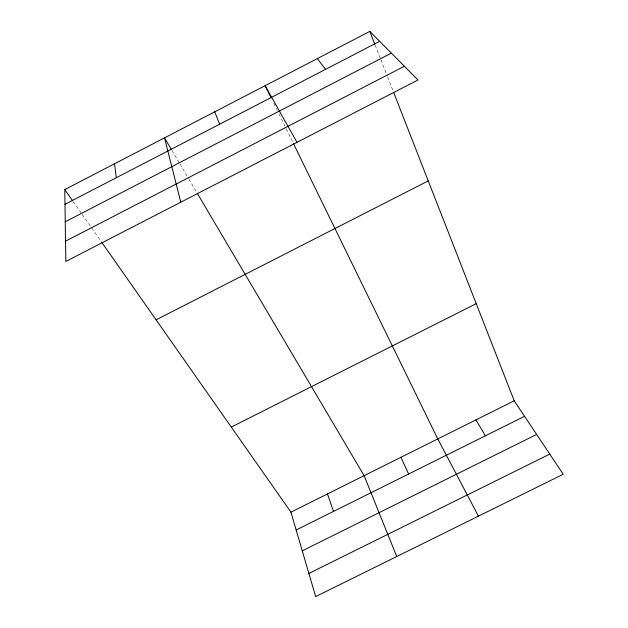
<?xml version="1.0" encoding="UTF-8"?>
<svg xmlns="http://www.w3.org/2000/svg" width="628" height="628" viewBox="0 0 628 628"><rect width="100%" height="100%" fill="white"/><g stroke="black" fill="none" stroke-linecap="round" stroke-linejoin="round"><path stroke-width="0.47" stroke-dasharray="3.14 2.35" d="M73.217 201.596L81.64 213.622M82.205 214.423L101.304 241.662M171.954 150.461L179.396 163.06M179.898 163.9L188.337 178.187M188.832 179.027L196.768 192.466M273.737 103.259L277.176 110.293M278.895 113.809L285.771 127.877M286.203 128.756L293.08 142.831M375.136 45.051L380.474 58.694M380.827 59.605L387.233 75.988M387.586 76.891L393.277 91.453"/><path stroke-width="0.94" d="M64.786 189.578L369.806 31.4L417.989 79.992L65.822 261.452L64.786 189.578L72.652 200.795M64.998 204.288L379.65 41.33M65.249 221.778L391.362 53.145M65.524 241.16L404.361 66.254M156.097 319.825L428.241 180.895M231.285 427.071L476.236 303.654M290.929 512.15L514.214 400.813L563.214 474.25L315.664 596.6L290.929 512.15L101.869 242.471M296.157 529.993L524.561 416.317M302.256 550.835L536.642 434.435M308.882 573.442L549.767 454.099M317.352 58.6L325.516 69.363M475.938 419.897L485.397 435.808M171.46 149.621L164.505 137.862L180.793 202.208M197.271 193.306L364.114 475.655L396.747 556.526M296.981 142.344L265.142 85.675L271.163 97.984M478.426 516.161L437.787 438.917L293.504 143.71M400.892 457.317L408.624 474.014M214.713 111.831L219.619 124.203M369.806 31.4L374.783 44.141M393.63 92.363L514.214 400.813M327.463 493.93L333.515 511.396M114.532 163.782L116.298 177.716"/></g></svg>
